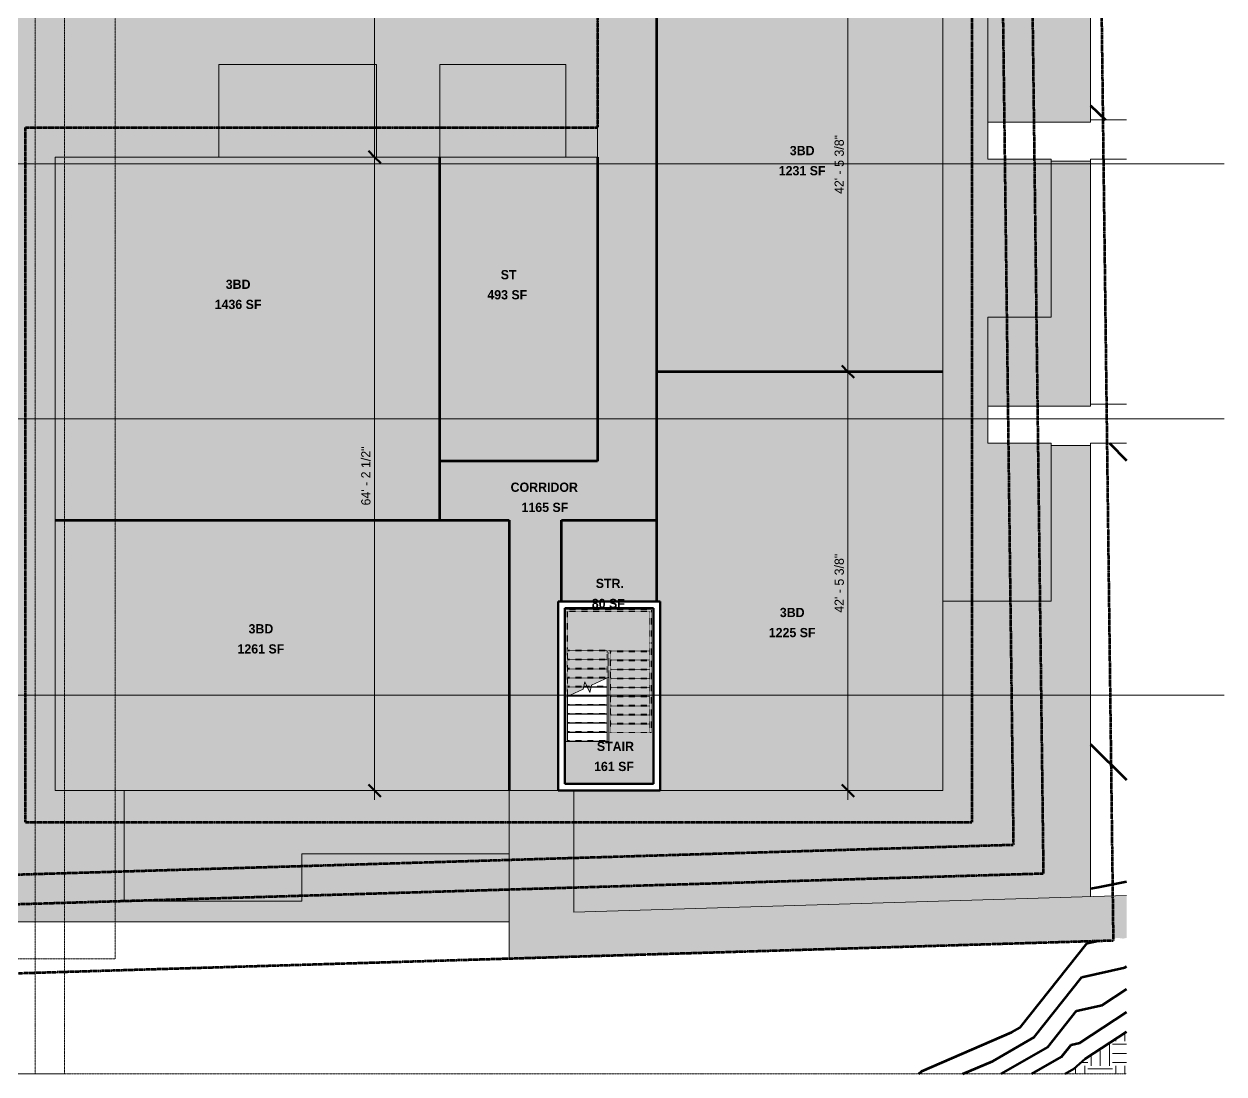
# Model space of a CAD drawing. Header units: inches. Extents: x -4292 to -464, y 9706 to 12474.
# Drawn here: x -1925 to -464, y 9706 to 10983 of the extents above; entities that cross this region are included whole.
import ezdxf

# ---------------------------------------------------------------- set-up
doc = ezdxf.new("R2010")
doc.units = ezdxf.units.IN
doc.header["$MEASUREMENT"] = 0
for name, pattern in [('Aligning Line 1_8_', [0.25, 0.125, -0.125]), ('Double Dash 3_8_', [1, 0.375, -0.125, 0.125, -0.125, 0.125, -0.125]), ('Grid Line 1_2_', [0.875, 0.5, -0.125, 0.125, -0.125]), ('Overhead 1_16_', [0.101562, 0.0625, -0.039062])]:
    doc.linetypes.add(name, pattern=pattern)
for name, color, linetype, lineweight in [('A-ANNO-DIMS', 211, 'Continuous', 9), ('A-ANNO-DIMS-120', 211, 'Continuous', 9), ('A-AREA-1', 133, 'Continuous', 70), ('A-AREA-IDEN', 2, 'Continuous', 9), ('A-AREA-PATT-1', 10, 'Continuous', 9), ('A-FLOR-1', 53, 'Continuous', 13), ('A-FLOR-PATT-1', 254, 'Continuous', 9), ('A-FLOR-PATT-2', 9, 'Continuous', 9), ('A-WALL-1', 253, 'Continuous', 50), ('C-PROP-LINE', 91, 'Double Dash 3_8_', 140), ('C-PROP-LINE-1', 170, 'Double Dash 3_8_', 140), ('C-TOPO', 7, 'Continuous', 9), ('C-TOPO-1', 250, 'Continuous', 50), ('C-TOPO-MAJR-1', 130, 'Continuous', 70), ('G-ANNO-SYMB', 111, 'Aligning Line 1_8_', 9), ('G-ANNO-SYMB-1', 147, 'Aligning Line 1_8_', 9), ('S-GRID-1', 1, 'Grid Line 1_2_', 9), ('S-STRS-1', 9, 'Continuous', 9), ('S-STRS-2', 9, 'Overhead 1_16_', 9), ('S-STRS-MBND-1', 9, 'Overhead 1_16_', 9), ('S-STRS-MBND-2', 9, 'Continuous', 9)]:
    doc.layers.add(name, color=color, linetype=linetype, lineweight=lineweight)
doc.layers.add('A-AREA-PATT-2', color=7, linetype='Continuous', lineweight=9, transparency=1)
doc.layers.add('A-AREA-PATT-3', color=10, linetype='Continuous', lineweight=9, transparency=1)
doc.styles.add('Century Gothic', font='ufonts.com_century-gothic.ttf', dxfattribs={"height": 11.25})
doc.styles.add('Century Gothic_B', font='GOTHICB.TTF', dxfattribs={"height": 11.25})
doc.dimstyles.new('OD__1_8__Tol__', dxfattribs={"dimscale": 12, "dimtxt": 11.746893, "dimasz": 1.25, "dimexe": 0.9375, "dimexo": 0.625, "dimgap": 0.15625, "dimtad": 1, "dimdec": 3, "dimrnd": 0.125, "dimzin": 3, "dimdsep": 46, "dimlunit": 4, "dimtxsty": 'Century Gothic', "dimblk1": 'OBLIQUE', "dimblk2": 'OBLIQUE', "dimsah": 1, "dimcen": 0.09, "dimdle": 0.9375, "dimazin": 0, "dimtfac": 1, "dimtdec": 4, "dimtix": 1, "dimtmove": 0, "dimatfit": 3, "dimfxl": 1, "dimtvp": 1, "dimtfill": 1, "dimfrac": 2, "dimtolj": 1, "dimtzin": 0, "dimarcsym": 2})

# ---------------------------------------------------------------- blocks, each defined once
blk = doc.blocks.new('DIMBLOCK2-FLOOR PLAN - 1ST FLOOR')
at = {"layer": 'A-ANNO-DIMS-120'}
for p, q in [((-918.9, 11069.8), (-933.3, 11069.8)), ((-922, 11069.8), (-922, 10560.4)), ((-922, 11069.8), (-918.9, 11069.8)), ((-918.9, 10560.4), (-933.3, 10560.4)), ((-922, 10560.4), (-918.9, 10560.4))]:
    blk.add_line(p, q, dxfattribs=at)
at = {"layer": 'A-ANNO-DIMS-120', "lineweight": 50}
for p, q in [((-922, 11069.8), (-929.5, 11077.3)), ((-922, 11069.8), (-914.5, 11062.3)), ((-922, 10560.4), (-929.5, 10567.9)), ((-922, 10560.4), (-914.5, 10552.9))]:
    blk.add_line(p, q, dxfattribs=at)
at = {"layer": 'A-ANNO-DIMS-120', "color": 0, "insert": (-938.3, 10776.7), "char_height": 11.25, "width": 92.185, "attachment_point": 1, "rotation": 90, "line_spacing_factor": 0.984502, "style": 'Century Gothic', "bg_fill": 3, "box_fill_scale": 1.25, "bg_fill_color": 256, "bg_fill_true_color": 13158600, "bg_fill_transparency": 0}
blk.add_mtext('42\' - 5 3/8"', dxfattribs=at)
blk = doc.blocks.new('_Oblique')
at = {"color": 0, "linetype": 'ByBlock', "lineweight": -2}
blk.add_line((-0.5, -0.5), (0.5, 0.5), dxfattribs=at)
blk = doc.blocks.new('DIMBLOCK3-FLOOR PLAN - 1ST FLOOR')
at = {"layer": 'A-ANNO-DIMS-120'}
for p, q in [((-918.9, 10560.4), (-933.3, 10560.4)), ((-922, 10560.4), (-922, 10039.7)), ((-922, 10560.4), (-918.9, 10560.4)), ((-918.9, 10051), (-933.3, 10051)), ((-922, 10051), (-918.9, 10051))]:
    blk.add_line(p, q, dxfattribs=at)
at = {"layer": 'A-ANNO-DIMS-120', "lineweight": 50}
for p, q in [((-922, 10560.4), (-929.5, 10567.9)), ((-922, 10560.4), (-914.5, 10552.9)), ((-922, 10051), (-929.5, 10058.5)), ((-922, 10051), (-914.5, 10043.5))]:
    blk.add_line(p, q, dxfattribs=at)
at = {"layer": 'A-ANNO-DIMS-120', "color": 0, "insert": (-938.3, 10267.3), "char_height": 11.25, "width": 92.185, "attachment_point": 1, "rotation": 90, "line_spacing_factor": 0.984502, "style": 'Century Gothic', "bg_fill": 3, "box_fill_scale": 1.25, "bg_fill_color": 256, "bg_fill_true_color": 13158600, "bg_fill_transparency": 0}
blk.add_mtext('42\' - 5 3/8"', dxfattribs=at)
blk = doc.blocks.new('DIMBLOCK9-FLOOR PLAN - 1ST FLOOR')
at = {"layer": 'A-ANNO-DIMS-120'}
for p, q in [((-1494.8, 11277.3), (-1509.2, 11277.3)), ((-1498, 11277.3), (-1498, 10821.5)), ((-1498, 11277.3), (-1494.8, 11277.3)), ((-1494.8, 10821.5), (-1509.2, 10821.5)), ((-1498, 10821.5), (-1494.8, 10821.5))]:
    blk.add_line(p, q, dxfattribs=at)
at = {"layer": 'A-ANNO-DIMS-120', "lineweight": 50}
for p, q in [((-1498, 11277.3), (-1505.5, 11284.8)), ((-1498, 11277.3), (-1490.5, 11269.8)), ((-1498, 10821.5), (-1505.5, 10829)), ((-1498, 10821.5), (-1490.5, 10814))]:
    blk.add_line(p, q, dxfattribs=at)
at = {"layer": 'A-ANNO-DIMS-120', "color": 0, "insert": (-1514.3, 11006.6), "char_height": 11.25, "width": 102.701, "attachment_point": 1, "rotation": 90, "line_spacing_factor": 0.984502, "style": 'Century Gothic', "bg_fill": 3, "box_fill_scale": 1.25, "bg_fill_color": 256, "bg_fill_true_color": 13158600, "bg_fill_transparency": 0}
blk.add_mtext('37\' - 11 3/4"', dxfattribs=at)
blk = doc.blocks.new('DIMBLOCK10-FLOOR PLAN - 1ST FLOOR')
at = {"layer": 'A-ANNO-DIMS-120'}
for p, q in [((-1494.8, 10821.5), (-1509.2, 10821.5)), ((-1498, 10821.5), (-1498, 10039.7)), ((-1498, 10821.5), (-1494.8, 10821.5)), ((-1494.8, 10051), (-1509.2, 10051)), ((-1498, 10051), (-1494.8, 10051))]:
    blk.add_line(p, q, dxfattribs=at)
at = {"layer": 'A-ANNO-DIMS-120', "lineweight": 50}
for p, q in [((-1498, 10821.5), (-1505.5, 10829)), ((-1498, 10821.5), (-1490.5, 10814)), ((-1498, 10051), (-1505.5, 10058.5)), ((-1498, 10051), (-1490.5, 10043.5))]:
    blk.add_line(p, q, dxfattribs=at)
at = {"layer": 'A-ANNO-DIMS-120', "color": 0, "insert": (-1514.3, 10397.8), "char_height": 11.25, "width": 92.185, "attachment_point": 1, "rotation": 90, "line_spacing_factor": 0.984502, "style": 'Century Gothic', "bg_fill": 3, "box_fill_scale": 1.25, "bg_fill_color": 256, "bg_fill_true_color": 13158600, "bg_fill_transparency": 0}
blk.add_mtext('64\' - 2 1/2"', dxfattribs=at)

msp = doc.modelspace()

# ---------------------------------------------------------------- hatches: boundary and pattern name
at = {"layer": 'A-AREA-PATT-1'}
msp.add_hatch(color=256, dxfattribs=at).paths.add_polyline_path([(-1418.72374, 10451.7894), (-1226.72374, 10451.7894), (-1226.72374, 10821.4894), (-1418.72374, 10821.4894)], flags=0)
at = {"layer": 'A-AREA-PATT-2'}
msp.add_hatch(color=256, dxfattribs=at).paths.add_polyline_path([(-1158.72374, 10280.9894), (-1154.72374, 10280.9894), (-1154.72374, 10379.7894), (-1270.72374, 10379.7894), (-1270.72374, 10280.9894), (-1244.61642, 10280.9894)], flags=0)
h = msp.add_hatch(color=256, dxfattribs=at)
h.paths.add_polyline_path([(-1210.26866, 10058.9894), (-1158.72374, 10058.9894), (-1158.72374, 10272.9894), (-1266.72374, 10272.9894), (-1266.72374, 10058.9894), (-1216.38082, 10058.9894)], flags=0)
h.paths.add_polyline_path([(-1262.75081, 10110.8019), (-1265.16124, 10110.8019), (-1265.16124, 10164.6779), (-1244.25922, 10174.42467), (-1242.13277, 10183.17437), (-1236.1897, 10170.42942), (-1234.06326, 10179.17912), (-1213.16124, 10188.9259), (-1213.16124, 10110.8019), (-1255.52374, 10110.8019)], flags=0)
at = {"layer": 'A-AREA-PATT-3'}
msp.add_hatch(color=256, dxfattribs=at).paths.add_polyline_path([(-1334.34874, 10050.9894), (-1274.72374, 10050.9894), (-1274.72374, 10280.9894), (-1270.72374, 10280.9894), (-1270.72374, 10379.7894), (-1154.72374, 10379.7894), (-1154.72374, 11718.9894), (-1270.72374, 11718.9894), (-1270.72374, 11858.5894), (-1274.72374, 11858.5894), (-1274.72374, 11896.5894), (-1350.34874, 11896.5894), (-1350.34874, 11718.9894), (-1466.72374, 11718.9894), (-1466.72374, 11646.9894), (-1322.72374, 11646.9894), (-1322.72374, 11582.5894), (-1226.72374, 11582.5894), (-1226.72374, 10451.7894), (-1418.72374, 10451.7894), (-1418.72374, 10379.7894), (-1334.34874, 10379.7894), (-1334.34874, 10058.9894)], flags=0)
at = {"layer": 'C-TOPO'}
h = msp.add_hatch(dxfattribs=at)
h.set_pattern_fill('FP_8', color=256, style=0, pattern_type=2)
h.set_pattern_definition([(0, (0, 0), (30, 30), [30, -30]), (0, (0, 11.25), (30, 30), [30, -30]), (0, (0, 22.5), (30, 30), [30, -30]), (90, (3.75, 26.25), (-30, 30), [30, -30]), (90, (15, 26.25), (-30, 30), [30, -30]), (90, (26.25, 26.25), (-30, 30), [30, -30])])
h.paths.add_polyline_path([(-626.72374, 9706.19796), (-583.06955, 9706.19796), (-583.06955, 9757.53584), (-633.19652, 9724.48901), (-647.01549, 9712.46631), (-657.88064, 9706.19796), (-640.11024, 9706.19796)], flags=0)

# ---------------------------------------------------------------- linework, layer by layer
at = {"layer": 'A-AREA-1'}
for p, q in [((-1154.72374, 10480.5894), (-1154.72374, 11032.5894)), ((-1418.72374, 10379.7894), (-1418.72374, 10821.4894)), ((-1226.72374, 10821.4894), (-1226.72374, 10451.7894)), ((-1154.72374, 10280.9894), (-1154.72374, 10480.5894)), ((-1226.72374, 10451.7894), (-1418.72374, 10451.7894)), ((-1334.34874, 10379.7894), (-1334.34874, 10050.9894)), ((-1270.72374, 10280.9894), (-1270.72374, 10379.7894)), ((-1270.72374, 10379.7894), (-1154.72374, 10379.7894))]:
    msp.add_line(p, q, dxfattribs=at)
at = {"layer": 'A-FLOR-1'}
for p, q in [((-806.72374, 11819.1519), (-806.72374, 10281.3894)), ((-1226.72374, 10821.4894), (-1226.72374, 11277.2894)), ((-626.72374, 10864.2394), (-626.72374, 11258.1519)), ((-751.71124, 10818.9894), (-751.71124, 11068.4019)), ((-1687.52374, 10934.1894), (-1687.52374, 10821.4894)), ((-1265.12374, 10934.1894), (-1418.72374, 10934.1894)), ((-1418.72374, 10934.1894), (-1418.72374, 10821.4894)), ((-1265.12374, 10821.4894), (-1265.12374, 10934.1894)), ((-751.71124, 10864.2394), (-626.72374, 10864.2394)), ((-583.06955, 10866.7394), (-626.72374, 10866.7394)), ((-1886.72374, 10821.4894), (-1687.52374, 10821.4894)), ((-1886.72374, 10050.9894), (-1886.72374, 10821.4894)), ((-1418.72374, 10821.4894), (-1265.12374, 10821.4894)), ((-1265.12374, 10821.4894), (-1226.72374, 10821.4894)), ((-674.91124, 10818.9894), (-751.71124, 10818.9894)), ((-674.91124, 10626.9894), (-674.91124, 10818.9894)), ((-626.72374, 10816.4894), (-674.91124, 10816.4894)), ((-626.72374, 10816.4894), (-626.72374, 10818.9894)), ((-626.72374, 10818.9894), (-583.06955, 10818.9894)), ((-626.72374, 10518.6394), (-626.72374, 10816.4894)), ((-751.71124, 10473.3894), (-751.71124, 10626.9894)), ((-751.71124, 10626.9894), (-674.91124, 10626.9894)), ((-751.71124, 10518.6394), (-626.72374, 10518.6394)), ((-583.06955, 10521.1394), (-626.72374, 10521.1394)), ((-674.91124, 10473.3894), (-751.71124, 10473.3894)), ((-674.91124, 10281.3894), (-674.91124, 10473.3894)), ((-626.72374, 10470.8894), (-674.91124, 10470.8894)), ((-626.72374, 10470.8894), (-626.72374, 10473.3894)), ((-626.72374, 10473.3894), (-583.06955, 10473.3894)), ((-626.72374, 9921.95801), (-626.72374, 10470.8894)), ((-806.72374, 10281.3894), (-674.91124, 10281.3894)), ((-806.72374, 10281.3894), (-806.72374, 10050.9894)), ((-1802.72374, 10050.9894), (-1886.72374, 10050.9894)), ((-1802.72374, 10050.9894), (-1802.72374, 9916.4019)), ((-1334.34874, 9974.1894), (-1334.34874, 10050.9894)), ((-1274.72374, 10050.9894), (-1334.34874, 10050.9894)), ((-1334.34874, 10050.9894), (-1334.34874, 9846.74949)), ((-1255.52374, 9903.13349), (-1255.52374, 10050.9894)), ((-1586.72374, 9916.4019), (-1586.72374, 9974.1894)), ((-1586.72374, 9974.1894), (-1334.34874, 9974.1894)), ((-1802.72374, 9916.4019), (-1586.72374, 9916.4019)), ((-583.06955, 9923.2649), (-1255.52374, 9903.13349)), ((-1933.32374, 9891.1894), (-1334.34874, 9891.1894)), ((-1334.34874, 9846.74949), (-609.05251, 9868.46285))]:
    msp.add_line(p, q, dxfattribs=at)
at = {"layer": 'A-WALL-1'}
for p, q in [((-1274.72374, 10280.9894), (-1274.72374, 10058.9894)), ((-1266.72374, 10280.9894), (-1274.72374, 10280.9894)), ((-1150.72374, 10280.9894), (-1266.72374, 10280.9894)), ((-1150.72374, 10272.9894), (-1150.72374, 10280.9894)), ((-1266.72374, 10058.9894), (-1266.72374, 10272.9894)), ((-1266.72374, 10272.9894), (-1158.72374, 10272.9894)), ((-1158.72374, 10272.9894), (-1158.72374, 10058.9894)), ((-1150.72374, 10058.9894), (-1150.72374, 10272.9894)), ((-1274.72374, 10058.9894), (-1274.72374, 10050.9894)), ((-1274.72374, 10050.9894), (-1150.72374, 10050.9894)), ((-1158.72374, 10058.9894), (-1266.72374, 10058.9894)), ((-1150.72374, 10050.9894), (-1150.72374, 10058.9894))]:
    msp.add_line(p, q, dxfattribs=at)
at = {"layer": 'C-PROP-LINE'}
for p, q in [((-770.72374, 10012.5894), (-770.72374, 12124.5894)), ((-1226.72374, 11241.3894), (-1226.72374, 10857.3894)), ((-1922.72374, 10012.5894), (-1922.72374, 10857.3894)), ((-1922.72374, 10012.5894), (-770.72374, 10012.5894))]:
    msp.add_line(p, q, dxfattribs=at)
at = {"layer": 'C-PROP-LINE-1'}
for p, q in [((-629.56306, 12268.68951), (-599.28554, 9868.75524)), ((-712.51, 12184.68951), (-684.32032, 9950.24717)), ((-747.7559, 12124.68951), (-720.7638, 9985.17228)), ((-3867.12227, 9890.97905), (-720.7638, 9985.17228)), ((-3927.0955, 9853.16749), (-684.32032, 9950.24717)), ((-3987.00617, 9767.3363), (-599.28554, 9868.75524))]:
    msp.add_line(p, q, dxfattribs=at)
at = {"layer": 'C-TOPO'}
for p, q in [((-583.06955, 9757.53584), (-633.19652, 9724.48901)), ((-647.01549, 9712.46631), (-657.88064, 9706.19796)), ((-633.19652, 9724.48901), (-647.01549, 9712.46631))]:
    msp.add_line(p, q, dxfattribs=at)
at = {"layer": 'C-TOPO-1'}
for p, q in [((-633.19652, 9724.48901), (-583.06955, 9757.53584)), ((-657.88064, 9706.19796), (-647.01549, 9712.46631)), ((-647.01549, 9712.46631), (-633.19652, 9724.48901))]:
    msp.add_line(p, q, dxfattribs=at)
at = {"layer": 'C-TOPO-MAJR-1'}
for p, q in [((-626.72374, 10884.5039), (-608.83852, 10866.7394)), ((-603.93285, 10473.3894), (-583.06955, 10452.66691)), ((-626.72374, 10107.54902), (-583.06955, 10064.18947)), ((-630.82878, 9865.27003), (-617.64406, 9868.20564)), ((-835.95617, 9706.19796), (-832.0915, 9709.60797))]:
    msp.add_line(p, q, dxfattribs=at)
at = {"layer": 'C-TOPO-MAJR-1', "flags": 128}
for points in [[(-626.72374, 9931.78417), (-617.5235, 9933.5983), (-583.06955, 9940.39204)], [(-832.0915, 9709.60797), (-722.43682, 9756.98962), (-712.3746, 9762.79475), (-630.82883, 9865.26997)], [(-637.35323, 9824.0745), (-585.21266, 9835.68371), (-583.06955, 9837.09658)], [(-782.13979, 9706.19796), (-745.91138, 9721.85222), (-695.60024, 9750.87787), (-637.35326, 9824.07447)], [(-643.87768, 9782.87897), (-612.59334, 9789.8445), (-583.06955, 9809.30833)], [(-735.61514, 9706.19796), (-678.82589, 9738.96099), (-643.87769, 9782.87896)], [(-650.40212, 9741.68344), (-639.97402, 9744.00528), (-583.06955, 9781.52008)], [(-698.18486, 9706.19796), (-662.05153, 9727.04412), (-650.40213, 9741.68344)]]:
    msp.add_lwpolyline(points, dxfattribs=at)
at = {"layer": 'G-ANNO-SYMB'}
for p, q in [((-1875.49837, 12363.35796), (-1875.49837, 9706.24032)), ((-1875.49837, 9706.24032), (-4111.31955, 9706.24032))]:
    msp.add_line(p, q, dxfattribs=at)
at = {"layer": 'G-ANNO-SYMB-1'}
for p, q in [((-1910.95638, 12363.35796), (-1910.95638, 9706.24032)), ((-1813.52288, 12240.74859), (-1813.52288, 9846.2766)), ((-1813.52288, 9846.2766), (-4009.5295, 9846.2766)), ((-583.06955, 9706.24032), (-4111.31955, 9706.24032)), ((-1910.95638, 9706.24032), (-4071.96446, 9706.24032))]:
    msp.add_line(p, q, dxfattribs=at)
at = {"layer": 'S-STRS-1'}
for p, q in [((-1215.57166, 10187.8019), (-1215.16124, 10187.8019)), ((-1215.16124, 10187.8019), (-1215.16124, 10187.99328)), ((-1215.16124, 10176.8019), (-1215.16124, 10187.8019)), ((-1213.16124, 10110.8019), (-1213.16124, 10188.9259)), ((-1265.16124, 10110.8019), (-1265.16124, 10164.6779)), ((-1263.16124, 10154.8019), (-1263.16124, 10165.61051)), ((-1262.75081, 10165.8019), (-1215.16124, 10165.8019)), ((-1243.68148, 10176.8019), (-1239.16124, 10176.8019)), ((-1234.64099, 10176.8019), (-1215.16124, 10176.8019)), ((-1215.16124, 10165.8019), (-1215.16124, 10176.8019)), ((-1215.16124, 10154.8019), (-1215.16124, 10165.8019)), ((-1263.16124, 10143.8019), (-1263.16124, 10154.8019)), ((-1263.16124, 10154.8019), (-1215.16124, 10154.8019)), ((-1215.16124, 10143.8019), (-1215.16124, 10154.8019)), ((-1263.16124, 10132.8019), (-1263.16124, 10143.8019)), ((-1263.16124, 10143.8019), (-1215.16124, 10143.8019)), ((-1215.16124, 10132.8019), (-1215.16124, 10143.8019)), ((-1263.16124, 10121.8019), (-1263.16124, 10132.8019)), ((-1263.16124, 10132.8019), (-1215.16124, 10132.8019)), ((-1263.16124, 10110.8019), (-1263.16124, 10121.8019)), ((-1263.16124, 10121.8019), (-1215.16124, 10121.8019)), ((-1215.16124, 10121.8019), (-1215.16124, 10132.8019)), ((-1215.16124, 10110.8019), (-1215.16124, 10121.8019)), ((-1265.16124, 10110.8019), (-1263.16124, 10110.8019)), ((-1263.16124, 10110.8019), (-1215.16124, 10110.8019)), ((-1215.16124, 10110.8019), (-1213.16124, 10110.8019))]:
    msp.add_line(p, q, dxfattribs=at)
at = {"layer": 'S-STRS-2'}
for p, q in [((-1243.43845, 10177.8019), (-1239.62754, 10177.8019)), ((-1234.39796, 10177.8019), (-1215.16124, 10177.8019)), ((-1260.60631, 10166.8019), (-1215.16124, 10166.8019)), ((-1263.16124, 10155.8019), (-1215.16124, 10155.8019)), ((-1263.16124, 10144.8019), (-1215.16124, 10144.8019)), ((-1263.16124, 10133.8019), (-1215.16124, 10133.8019)), ((-1263.16124, 10122.8019), (-1215.16124, 10122.8019)), ((-1263.16124, 10111.8019), (-1215.16124, 10111.8019))]:
    msp.add_line(p, q, dxfattribs=at)
at = {"layer": 'S-STRS-MBND-1'}
for p, q in [((-1161.16124, 10270.8019), (-1265.16124, 10270.8019)), ((-1265.16124, 10270.8019), (-1265.16124, 10222.81965)), ((-1163.16124, 10268.8019), (-1263.16124, 10268.8019)), ((-1263.16124, 10268.8019), (-1263.16124, 10222.81965)), ((-1163.16124, 10229.78414), (-1163.16124, 10268.8019)), ((-1161.16124, 10229.78414), (-1161.16124, 10270.8019)), ((-1265.16124, 10164.6779), (-1265.16124, 10222.81965)), ((-1263.16124, 10165.61051), (-1263.16124, 10222.81965)), ((-1263.16124, 10221.8019), (-1215.16124, 10221.8019)), ((-1163.16124, 10229.78414), (-1163.16124, 10121.8019)), ((-1161.16124, 10229.78414), (-1161.16124, 10121.8019)), ((-1263.16124, 10220.8019), (-1215.16124, 10220.8019)), ((-1263.16124, 10210.8019), (-1215.16124, 10210.8019)), ((-1263.16124, 10209.8019), (-1215.16124, 10209.8019)), ((-1215.16124, 10220.8019), (-1215.16124, 10218.8019)), ((-1215.16124, 10220.8019), (-1213.16124, 10220.8019)), ((-1215.16124, 10218.8019), (-1215.16124, 10220.8019)), ((-1215.16124, 10187.99328), (-1215.16124, 10218.8019)), ((-1211.16124, 10220.8019), (-1213.16124, 10220.8019)), ((-1213.16124, 10218.8019), (-1213.16124, 10121.8019)), ((-1213.16124, 10188.9259), (-1213.16124, 10218.8019)), ((-1211.16124, 10220.8019), (-1211.16124, 10121.8019)), ((-1163.16124, 10220.8019), (-1211.16124, 10220.8019)), ((-1163.16124, 10219.8019), (-1211.16124, 10219.8019)), ((-1163.16124, 10209.8019), (-1211.16124, 10209.8019)), ((-1163.16124, 10208.8019), (-1211.16124, 10208.8019)), ((-1263.16124, 10199.8019), (-1215.16124, 10199.8019)), ((-1263.16124, 10198.8019), (-1215.16124, 10198.8019)), ((-1163.16124, 10198.8019), (-1211.16124, 10198.8019)), ((-1163.16124, 10197.8019), (-1211.16124, 10197.8019)), ((-1263.16124, 10188.8019), (-1215.16124, 10188.8019)), ((-1263.16124, 10187.8019), (-1215.57166, 10187.8019)), ((-1263.16124, 10177.8019), (-1243.43845, 10177.8019)), ((-1239.62754, 10177.8019), (-1234.39796, 10177.8019)), ((-1163.16124, 10187.8019), (-1211.16124, 10187.8019)), ((-1163.16124, 10186.8019), (-1211.16124, 10186.8019)), ((-1263.16124, 10176.8019), (-1243.68148, 10176.8019)), ((-1263.16124, 10166.8019), (-1260.60631, 10166.8019)), ((-1263.16124, 10165.8019), (-1262.75081, 10165.8019)), ((-1239.16124, 10176.8019), (-1234.64099, 10176.8019)), ((-1163.16124, 10176.8019), (-1211.16124, 10176.8019)), ((-1163.16124, 10175.8019), (-1211.16124, 10175.8019)), ((-1163.16124, 10165.8019), (-1211.16124, 10165.8019)), ((-1163.16124, 10164.8019), (-1211.16124, 10164.8019)), ((-1163.16124, 10154.8019), (-1211.16124, 10154.8019)), ((-1163.16124, 10153.8019), (-1211.16124, 10153.8019)), ((-1163.16124, 10143.8019), (-1211.16124, 10143.8019)), ((-1163.16124, 10142.8019), (-1211.16124, 10142.8019)), ((-1213.16124, 10121.8019), (-1211.16124, 10121.8019)), ((-1163.16124, 10132.8019), (-1211.16124, 10132.8019)), ((-1163.16124, 10131.8019), (-1211.16124, 10131.8019)), ((-1163.16124, 10121.8019), (-1211.16124, 10121.8019)), ((-1163.16124, 10121.8019), (-1161.16124, 10121.8019))]:
    msp.add_line(p, q, dxfattribs=at)
at = {"layer": 'S-STRS-MBND-2'}
for p, q in [((-1242.13277, 10183.17437), (-1244.25922, 10174.42467)), ((-1236.1897, 10170.42942), (-1242.13277, 10183.17437)), ((-1234.06326, 10179.17912), (-1236.1897, 10170.42942)), ((-1213.16124, 10188.9259), (-1234.06326, 10179.17912)), ((-1244.25922, 10174.42467), (-1265.16124, 10164.6779))]:
    msp.add_line(p, q, dxfattribs=at)

# ---------------------------------------------------------------- texts
at = {"layer": 'A-AREA-IDEN', "char_height": 11.25, "attachment_point": 1, "style": 'Century Gothic_B'}
for s, insert, width in [('3BD', (-992.78862, 10835.08665), 35.98125), ('1231 SF', (-1006.22957, 10810.62903), 68.55375), ('ST', (-1344.55891, 10684.16188), 18.18), ('3BD', (-1679.13852, 10672.43302), 35.98125), ('493 SF', (-1360.81088, 10659.70426), 57.57), ('1436 SF', (-1692.57947, 10647.97541), 68.55375), ('CORRIDOR', (-1332.51724, 10425.60776), 100.7475), ('1165 SF', (-1319.24165, 10401.15015), 68.55375), ('STR.', (-1228.91484, 10308.65268), 34.845), ('80 SF', (-1233.75736, 10284.19507), 46.58625), ('3BD', (-1004.91263, 10273.24201), 35.98125), ('3BD', (-1651.38395, 10253.4008), 35.98125), ('1225 SF', (-1018.35357, 10248.7844), 68.55375), ('1261 SF', (-1664.82489, 10228.94318), 68.55375), ('STAIR', (-1227.54067, 10110.39123), 49.2375), ('161 SF', (-1230.96587, 10085.93361), 57.57)]:
    msp.add_mtext(s, dxfattribs=dict(at, insert=insert, width=width))

# ---------------------------------------------------------------- dimensions: what is measured, and where the dimension line sits
at = {"layer": 'A-ANNO-DIMS'}
for base, p1, p2, override, picture, middle in [((-1497.95623, 10821.4894), (-1487.34963, 11277.2894), (-1487.34963, 10821.4894), {"dimpost": '<>', "dimfxl": 455.8}, 'DIMBLOCK9-FLOOR PLAN - 1ST FLOOR', (-1506.3625, 11049.3894)), ((-922.00063, 10560.3894), (-911.39403, 11069.7894), (-911.39403, 10560.3894), {"dimpost": '<>', "dimfxl": 509.4}, 'DIMBLOCK2-FLOOR PLAN - 1ST FLOOR', (-930.4069, 10815.0894))]:
    dim = msp.add_linear_dim(base=base, p1=p1, p2=p2, angle=90, dimstyle='OD__1_8__Tol__', override=override, dxfattribs=at)
    dim.commit()
    dim.dimension.update_dxf_attribs({"geometry": picture, "text_midpoint": middle})

# ---------------------------------------------------------------- next in the draw order: linework, layer by layer
at = {"layer": 'A-FLOR-1'}
msp.add_line((-1495.52374, 10934.1894), (-1687.52374, 10934.1894), dxfattribs=at)
at = {"layer": 'C-PROP-LINE'}
msp.add_line((-1922.72374, 10857.3894), (-1226.72374, 10857.3894), dxfattribs=at)

# ---------------------------------------------------------------- next in the draw order: dimensions: what is measured, and where the dimension line sits
at = {"layer": 'A-ANNO-DIMS'}
for base, p1, p2, override, picture, middle in [((-1497.95623, 10050.9894), (-1487.34963, 10821.4894), (-1487.34963, 10050.9894), {"dimpost": '<>', "dimfxl": 770.5}, 'DIMBLOCK10-FLOOR PLAN - 1ST FLOOR', (-1506.3625, 10436.2394)), ((-922.00063, 10050.9894), (-911.39403, 10560.3894), (-911.39403, 10050.9894), {"dimpost": '<>', "dimfxl": 509.4}, 'DIMBLOCK3-FLOOR PLAN - 1ST FLOOR', (-930.4069, 10305.6894))]:
    dim = msp.add_linear_dim(base=base, p1=p1, p2=p2, angle=90, dimstyle='OD__1_8__Tol__', override=override, dxfattribs=at)
    dim.commit()
    dim.dimension.update_dxf_attribs({"geometry": picture, "text_midpoint": middle})

# ---------------------------------------------------------------- next in the draw order: hatches: boundary and pattern name
at = {"layer": 'A-AREA-PATT-1'}
for points in [[(-1042.15374, 10560.3894), (-806.72374, 10560.3894), (-806.72374, 11069.7894), (-1154.72374, 11069.7894), (-1154.72374, 10560.3894)], [(-1870.46142, 10379.7894), (-1418.72374, 10379.7894), (-1418.72374, 10821.4894), (-1886.72374, 10821.4894), (-1886.72374, 10379.7894)], [(-1024.1008, 10050.9894), (-806.72374, 10050.9894), (-806.72374, 10560.3894), (-1154.72374, 10560.3894), (-1154.72374, 10280.9894), (-1150.72374, 10280.9894), (-1150.72374, 10050.9894), (-1145.64874, 10050.9894)], [(-1586.72374, 10050.9894), (-1334.34874, 10050.9894), (-1334.34874, 10379.7894), (-1886.72374, 10379.7894), (-1886.72374, 10050.9894), (-1732.93241, 10050.9894)]]:
    msp.add_hatch(color=256, dxfattribs=at).paths.add_polyline_path(points, flags=0)
at = {"layer": 'A-FLOR-PATT-1'}
h = msp.add_hatch(dxfattribs=at)
h.set_pattern_fill('FP_1', color=256, style=0, pattern_type=2)
h.set_pattern_definition([(180, (-1614.513, 9909.789), (-5e-16, -4), []), (270, (-1614.513, 9909.789), (8, -8), [4, -28]), (270, (-1630.513, 9905.789), (8, -8), [4, -28])])
h.paths.add_polyline_path([(-1586.72374, 9916.4019), (-1586.72374, 9974.1894), (-1334.34874, 9974.1894), (-1334.34874, 10050.9894), (-1802.72374, 10050.9894), (-1802.72374, 9916.4019)], flags=0)
h.paths.add_polyline_path([(-779.95089, 10281.3894), (-674.91124, 10281.3894), (-674.91124, 10473.3894), (-751.71124, 10473.3894), (-751.71124, 10626.9894), (-674.91124, 10626.9894), (-674.91124, 10818.9894), (-751.71124, 10818.9894), (-751.71124, 11068.4019), (-674.91124, 11068.4019), (-674.91124, 11260.4019), (-751.71124, 11260.4019), (-751.71124, 11627.1519), (-674.91124, 11627.1519), (-674.91124, 11819.1519), (-806.72374, 11819.1519), (-806.72374, 10281.3894), (-790.16609, 10281.3894)], flags=0)
h.paths.add_polyline_path([(-1265.12374, 10821.4894), (-1265.12374, 10934.1894), (-1418.72374, 10934.1894), (-1418.72374, 10821.4894)], flags=0)
h.paths.add_polyline_path([(-1687.52374, 10821.4894), (-1495.52374, 10821.4894), (-1495.52374, 10934.1894), (-1687.52374, 10934.1894)], flags=0)
h.paths.add_polyline_path([(-1514.72374, 11164.5894), (-1322.72374, 11164.5894), (-1322.72374, 11277.2894), (-1514.72374, 11277.2894)], flags=0)
h.paths.add_polyline_path([(-1551.92374, 12088.5894), (-1551.92374, 12220.4019), (-1743.92374, 12220.4019), (-1743.92374, 12143.6019), (-1791.92374, 12143.60153), (-1791.92374, 12088.5894), (-1685.64767, 12088.5894)], flags=0)
h.paths.add_polyline_path([(-863.30229, 12088.5894), (-682.72374, 12088.5894), (-682.72374, 12220.4019), (-874.72374, 12220.4019), (-874.72374, 12088.5894)], flags=0)
h = msp.add_hatch(dxfattribs=at)
h.set_pattern_fill('FP_6', color=256, style=0, pattern_type=2)
h.set_pattern_definition([(50, (0, 0), (34.4287, -3.01202), [3.6, -39.6]), (355, (0, 0), (-6.6596, 36.10481), [2.88, -31.68]), (100.451, (2.87, -0.25), (27.76876, 33.0931), [3.06, -33.655]), (46.184, (0, 9.6), (51.22752, -7.94535), [5.4, -59.4]), (96.636, (4.27, 8.94), (44.86319, 46.7577), [4.589, -50.482]), (351.184, (0, 9.6), (44.86417, 46.75745), [4.32, -47.52]), (21, (4.8, 7.2), (28.65176, -19.325734), [3.6, -39.6]), (326, (4.8, 7.2), (11.67934, 34.80662), [2.88, -31.68]), (71.451, (7.188, 5.59), (40.33096, 15.48132), [3.06, -33.655]), (37.5, (0, 0), (0.583112, 15.978979), [1.584, -29.712, 1.584, -30.576, -31.8]), (37.5, (0, 0), (0.583112, 15.978979), [-63.456, 1.584, -30.216]), (7.5, (0, 0), (12.62689, 18.932107), [1.584, -16.752, 1.584, -28.992, -12.12]), (7.5, (0, 0), (12.62689, 18.932107), [-48.912, 1.584, -10.536]), (327.5, (-10.704, 0), (25.622992, -1.0828), [1.584, -10.416, 1.584, -35.856, -49.68]), (327.5, (-10.704, 0), (25.622992, -1.0828), [-49.44, 1.584, -48.096]), (317.5, (-15.504, 0), (27.99243, 4.80496), [1.584, -14.016, 1.584, -23.28, -35.28]), (317.5, (-15.504, 0), (27.99243, 4.80496), [-40.464, 1.584, -33.696])])
h.paths.add_polyline_path([(-1334.34874, 9846.74949), (-609.05251, 9868.46285), (-593.92857, 9871.83023), (-587.41158, 9870.8825), (-583.06955, 9871.73867), (-583.06955, 9923.2649), (-1255.52374, 9903.13349), (-1255.52374, 10050.9894), (-1334.34874, 10050.9894), (-1334.34874, 9848.97888)], flags=0)
at = {"layer": 'A-FLOR-PATT-2'}
h = msp.add_hatch(dxfattribs=at)
h.set_pattern_fill('FP_2', color=256, style=0, pattern_type=2)
h.set_pattern_definition([(0, (0, 0), (19.2, 4.8), [1.584, -12.816, 1.584, -12.816, -76.8]), (0, (0, 0), (19.2, 4.8), [-28.8, 1.584, -27.216, 1.584, -12.816, -33.6]), (0, (0, 0), (19.2, 4.8), [-72, 1.584, -8.016, 1.584, -22.416]), (120, (7.2, 2.4), (-13.756922, 14.2276878), [1.584, -12.816, 1.584, -12.816, -76.8]), (120, (7.2, 2.4), (-13.756922, 14.2276878), [-28.8, 1.584, -27.216, 1.584, -12.816, -33.6]), (120, (7.2, 2.4), (-13.756922, 14.2276878), [-72, 1.584, -8.016, 1.584, -22.416]), (240, (9.6, 12), (-5.443078, -19.0276878), [1.584, -12.816, 1.584, -12.816, -76.8]), (240, (9.6, 12), (-5.443078, -19.0276878), [-28.8, 1.584, -27.216, 1.584, -12.816, -33.6]), (240, (9.6, 12), (-5.443078, -19.0276878), [-72, 1.584, -8.016, 1.584, -22.416])])
h.paths.add_polyline_path([(-1341.96553, 9891.1894), (-1334.34874, 9891.1897), (-1334.34874, 9974.1894), (-1586.72374, 9974.1894), (-1586.72374, 9916.4019), (-1802.72374, 9916.4019), (-1802.72374, 10050.9894), (-1886.72374, 10050.9894), (-1886.72374, 10821.4894), (-1687.52374, 10821.4894), (-1687.52374, 10934.1894), (-1495.52374, 10934.1894), (-1495.52374, 10821.4894), (-1418.72374, 10821.4894), (-1418.72374, 10934.1894), (-1265.12374, 10934.1894), (-1265.12374, 10821.4894), (-1226.72374, 10821.4894), (-1226.72374, 11277.2894), (-1322.72374, 11277.2894), (-1322.72374, 11164.5894), (-1514.72374, 11164.5894), (-1514.72374, 11277.2894), (-1886.72374, 11277.2894), (-1886.72374, 12087.1894), (-1933.32374, 12087.1894), (-1933.32374, 9891.1894), (-1415.96785, 9891.1894)], flags=0)
h.paths.add_polyline_path([(-1255.52374, 9903.13349), (-626.72374, 9921.95801), (-626.72374, 10470.8894), (-674.91124, 10470.8894), (-674.91124, 10281.3894), (-806.72374, 10281.3894), (-806.72374, 10050.9894), (-1255.52374, 10050.9894), (-1255.52374, 9923.395)], flags=0)
h.paths.add_polyline_path([(-738.74605, 10518.6394), (-626.72374, 10518.6394), (-626.72374, 10816.4894), (-674.91124, 10816.4894), (-674.91124, 10626.9894), (-751.71124, 10626.9894), (-751.71124, 10518.6394)], flags=0)
h.paths.add_polyline_path([(-626.72374, 10864.2394), (-626.72374, 11258.1519), (-674.91124, 11258.1519), (-674.91124, 11068.4019), (-751.71124, 11068.4019), (-751.71124, 10864.2394), (-628.54874, 10864.2394)], flags=0)
h.paths.add_polyline_path([(-670.09658, 11305.6519), (-626.72374, 11305.6519), (-626.72374, 11576.9394), (-751.71124, 11576.9394), (-751.71124, 11305.6519)], flags=0)
h.paths.add_polyline_path([(-626.72374, 11624.4394), (-626.72374, 12087.1894), (-806.72374, 12087.1894), (-806.72374, 11819.1519), (-674.91124, 11819.1519), (-674.91124, 11627.1519), (-751.71124, 11627.1519), (-751.71124, 11624.4394), (-673.03622, 11624.4394)], flags=0)

# ---------------------------------------------------------------- next in the draw order: linework, layer by layer
at = {"layer": 'A-AREA-1'}
for p, q in [((-806.72374, 10560.3894), (-1154.72374, 10560.3894)), ((-1886.72374, 10379.7894), (-1334.34874, 10379.7894))]:
    msp.add_line(p, q, dxfattribs=at)
at = {"layer": 'A-FLOR-1'}
for p, q in [((-1495.52374, 10821.4894), (-1495.52374, 10934.1894)), ((-1687.52374, 10821.4894), (-1495.52374, 10821.4894)), ((-1495.52374, 10821.4894), (-1418.72374, 10821.4894)), ((-1334.34874, 10050.9894), (-1802.72374, 10050.9894)), ((-806.72374, 10050.9894), (-1150.72374, 10050.9894))]:
    msp.add_line(p, q, dxfattribs=at)
at = {"layer": 'S-GRID-1'}
for p, q in [((-464.45104, 10813.1894), (-4232.19143, 10813.1894)), ((-464.45104, 10503.1894), (-4232.19143, 10503.1894)), ((-464.45104, 10167.1894), (-4232.19143, 10167.1894))]:
    msp.add_line(p, q, dxfattribs=at)

doc.saveas('drawing.dxf')
